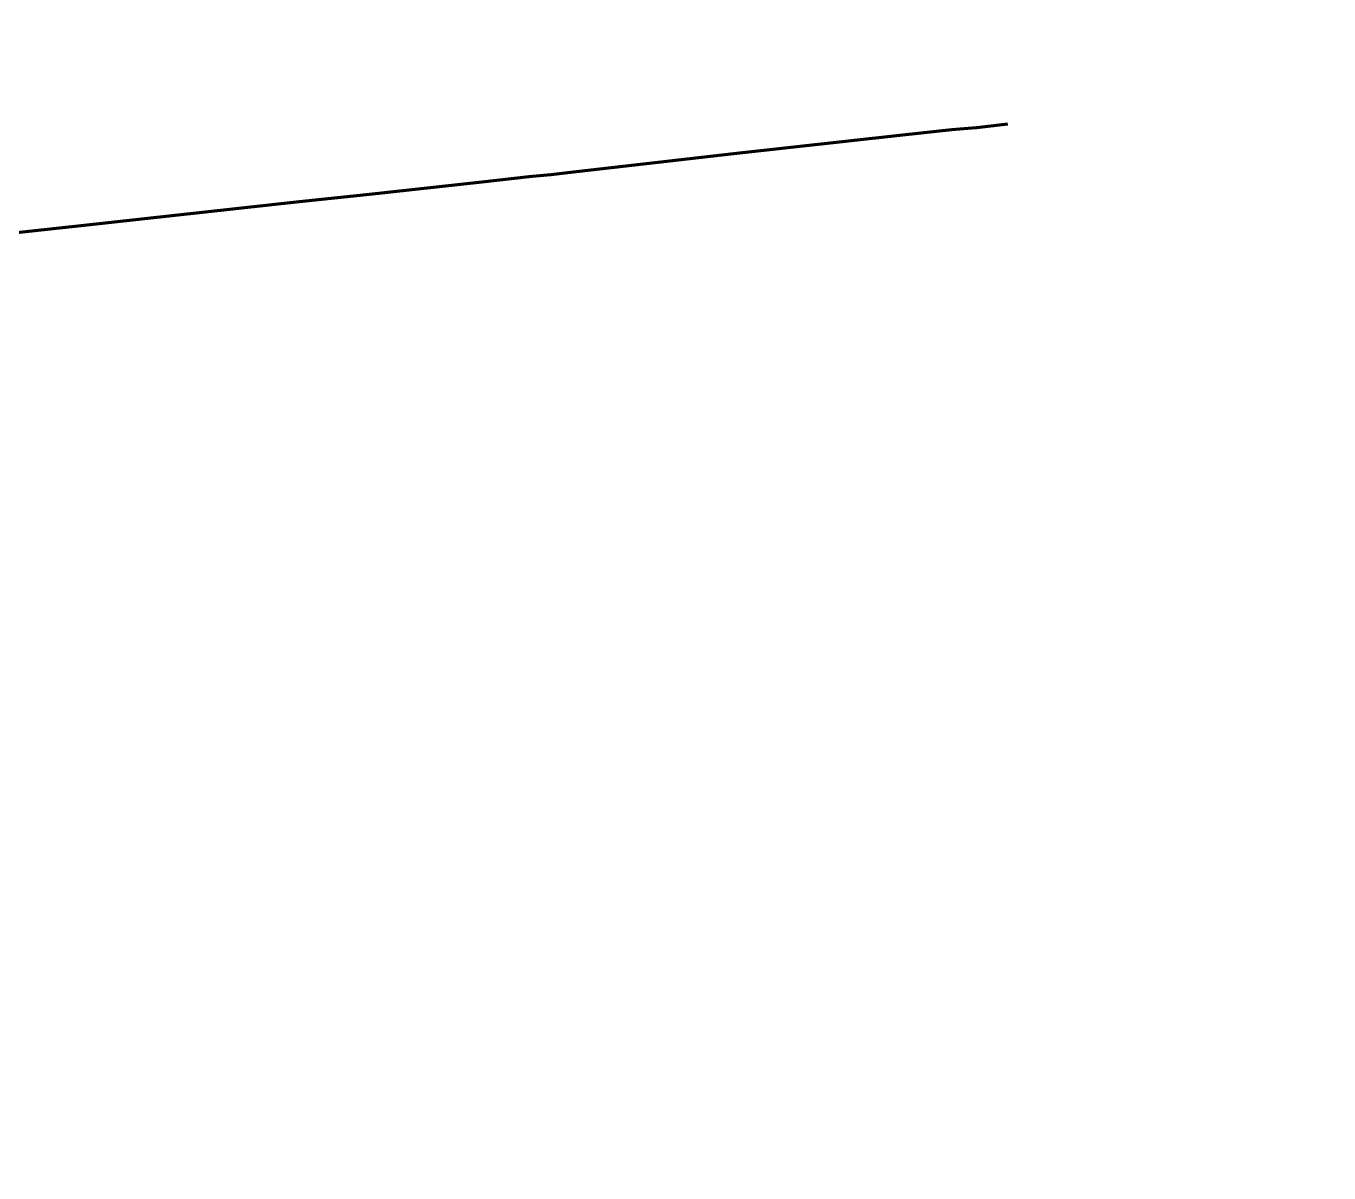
# Model space of a CAD drawing. Header units: metres. Extents: x 599858 to 604937, y 1147506 to 1148114.
# Drawn here: x 599920.78 to 599933.27, y 1147942.74 to 1147953.73 of the extents above; entities that cross this region are included whole.
import ezdxf

# ---------------------------------------------------------------- set-up
doc = ezdxf.new("R2010")
doc.units = ezdxf.units.M
doc.header["$MEASUREMENT"] = 0
doc.linetypes.add('DGN Style 5', pattern=[36.969413, 15.844034, -21.125379])
doc.layers.add('TF_T_---_Kabl-_2', color=5, linetype='DGN Style 5', lineweight=70)

msp = doc.modelspace()

# ---------------------------------------------------------------- linework, layer by layer
at = {"layer": 'TF_T_---_Kabl-_2', "flags": 128}
msp.add_lwpolyline([(600150.66, 1147977.09), (600150.09, 1147977.03), (600150.02, 1147977.02), (600149.9, 1147977.01), (600146.26, 1147976.61), (600145.98, 1147976.58), (600145.7, 1147976.55), (600144.67, 1147976.43), (600143.5, 1147976.3), (600143.14, 1147976.26), (600140.95, 1147976.02), (600139.44, 1147975.86), (600136.84, 1147975.57), (600133.54, 1147975.21), (600131.86, 1147975.02), (600129.01, 1147974.71), (600127.53, 1147974.54), (600126.98, 1147974.48), (600126.77, 1147974.46), (600126.1, 1147974.39), (600124.55, 1147974.21), (600121.95, 1147973.93), (600117.4, 1147973.43), (600117.14, 1147973.4), (600117.08, 1147973.39), (600117.06, 1147973.39), (600117.04, 1147973.39), (600116.49, 1147973.33), (600111.74, 1147972.8), (600109.23, 1147972.53), (600107.33, 1147972.32), (600107.08, 1147972.29), (600107.03, 1147972.28), (600107, 1147972.28), (600106.77, 1147972.25), (600101.99, 1147971.73), (600101.82, 1147971.71), (600101.8, 1147971.71), (600101.76, 1147971.7), (600097.73, 1147971.26), (600096.66, 1147971.14), (600096.44, 1147971.12), (600093.67, 1147970.81), (600092.19, 1147970.65), (600091.85, 1147970.61), (600090.94, 1147970.51), (600087.88, 1147970.17), (600086.88, 1147970.06), (600085.21, 1147969.88), (600082.17, 1147969.54), (600079.96, 1147969.3), (600076.91, 1147968.96), (600075.81, 1147968.84), (600071.83, 1147968.4), (600066.75, 1147967.84), (600066.69, 1147967.84), (600066.41, 1147967.81), (600063.72, 1147967.51), (600063.46, 1147967.48), (600063.24, 1147967.46), (600062.59, 1147967.38), (600061.02, 1147967.21), (600058.42, 1147966.92), (600057.06, 1147966.77), (600053.29, 1147966.36), (600052.32, 1147966.25), (600050.96, 1147966.1), (600047.05, 1147965.67), (600045.1, 1147965.46), (600041.81, 1147965.09), (600039.44, 1147964.83), (600037.49, 1147964.62), (600036.33, 1147964.49), (600032.59, 1147964.08), (600031, 1147963.9), (600026.94, 1147963.45), (600025.06, 1147963.25), (600021.63, 1147962.87), (600019.93, 1147962.68), (600017.44, 1147962.41), (600012.8, 1147961.89), (600012.12, 1147961.82), (600007.95, 1147961.36), (600006.94, 1147961.25), (600004.24, 1147960.95), (600001.75, 1147960.68), (600000.94, 1147960.59), (600000.75, 1147960.57), (599999.88, 1147960.47), (599997.43, 1147960.2), (599996.2, 1147960.06), (599996.05, 1147960.05), (599992.98, 1147959.71), (599991.83, 1147959.58), (599989.96, 1147959.38), (599987.59, 1147959.12), (599986.96, 1147959.05), (599986.47, 1147958.99), (599984.22, 1147958.74), (599983.63, 1147958.68), (599983, 1147958.61), (599982.68, 1147958.57), (599982.29, 1147958.53), (599981.59, 1147958.45), (599977.74, 1147958.03), (599977.3, 1147957.98), (599976.96, 1147957.94), (599976.64, 1147957.91), (599974.11, 1147957.63), (599972.75, 1147957.48), (599972.01, 1147957.4), (599970.12, 1147957.19), (599969.01, 1147957.07), (599967.97, 1147956.95), (599966.93, 1147956.84), (599966.38, 1147956.78), (599966.18, 1147956.76), (599965.94, 1147956.73), (599965.68, 1147956.7), (599964.24, 1147956.54), (599963.81, 1147956.49), (599962.3, 1147956.33), (599962.26, 1147956.32), (599960.48, 1147956.13), (599960.32, 1147956.11), (599959.13, 1147955.98), (599959.09, 1147955.97), (599958.02, 1147955.86), (599956.79, 1147955.72), (599956.74, 1147955.71), (599956.71, 1147955.71), (599954.36, 1147955.45), (599953.93, 1147955.4), (599953.66, 1147955.37), (599953.29, 1147955.33), (599952.13, 1147955.21), (599952.08, 1147955.2), (599950.77, 1147955.06), (599950.39, 1147955.01), (599949.98, 1147954.97), (599949.48, 1147954.91), (599949.01, 1147954.86), (599948.62, 1147954.82), (599946.87, 1147954.63), (599945.29, 1147954.45), (599945.1, 1147954.43), (599944.64, 1147954.38), (599943.64, 1147954.27), (599941.75, 1147954.06), (599941.58, 1147954.04), (599939.73, 1147953.84), (599939.26, 1147953.79), (599939.21, 1147953.78), (599939.19, 1147953.78), (599937.65, 1147953.61), (599937.09, 1147953.55), (599936.64, 1147953.5), (599935.42, 1147953.36), (599934.18, 1147953.23), (599933.9, 1147953.2), (599933.65, 1147953.17), (599932.43, 1147953.03), (599932.38, 1147953.03), (599932.36, 1147953.03), (599930.58, 1147952.83), (599930.05, 1147952.77), (599929.89, 1147952.75), (599929.65, 1147952.73), (599929.18, 1147952.68), (599927.56, 1147952.5), (599925.97, 1147952.32), (599925.81, 1147952.3), (599925.6, 1147952.28), (599925.15, 1147952.23), (599924.04, 1147952.11), (599923.4, 1147952.04), (599921.28, 1147951.81), (599920.75, 1147951.75), (599919.28, 1147951.58), (599919.1, 1147951.56), (599919.05, 1147951.56), (599918.99, 1147951.55), (599918.6, 1147951.51), (599917.33, 1147951.37), (599917.06, 1147951.34), (599916.89, 1147951.32), (599916.25, 1147951.25), (599914.99, 1147951.11), (599913.42, 1147950.94), (599913.05, 1147950.9), (599912.16, 1147950.8), (599911.56, 1147950.73), (599911.2, 1147950.69), (599910.99, 1147950.67), (599910.71, 1147950.64), (599910.25, 1147950.59), (599909.54, 1147950.51), (599909.51, 1147950.51), (599908.79, 1147950.43), (599908.2, 1147950.36), (599907.99, 1147950.34), (599907.88, 1147950.33), (599907.71, 1147950.31), (599907.3, 1147950.26), (599907.1, 1147950.24), (599905.79, 1147950.1), (599905.47, 1147950.06), (599905.23, 1147950.04), (599904.84, 1147949.99), (599904.54, 1147949.96), (599903.43, 1147949.84), (599902.96, 1147949.79), (599902.2, 1147949.7), (599902.12, 1147949.69), (599900.85, 1147949.55), (599900.54, 1147949.52), (599900.14, 1147949.47), (599899.64, 1147949.42), (599899.49, 1147949.4), (599899.32, 1147949.38), (599898.97, 1147949.35), (599898.56, 1147949.3), (599898.45, 1147949.29), (599897.95, 1147949.23), (599896.91, 1147949.12), (599896.74, 1147949.1), (599896.5, 1147949.07), (599895.51, 1147948.96), (599895.36, 1147948.95), (599894.72, 1147948.88), (599894.42, 1147948.84), (599893.83, 1147948.78), (599893.26, 1147948.72), (599892.98, 1147948.69), (599892.79, 1147948.66), (599892.23, 1147948.6), (599891.38, 1147948.51), (599890.9, 1147948.46), (599890.79, 1147948.44), (599890.65, 1147948.43), (599890.6, 1147948.42), (599889.58, 1147948.31), (599888.97, 1147948.24), (599888.95, 1147948.24), (599888.83, 1147948.23), (599888.61, 1147948.2), (599887.65, 1147948.1), (599887.37, 1147948.07), (599887.33, 1147948.06), (599887.23, 1147948.05), (599885.72, 1147947.88), (599884.55, 1147947.76), (599883.81, 1147947.67), (599882.86, 1147947.57), (599882.48, 1147947.53), (599881.97, 1147947.47), (599881.66, 1147947.44), (599881.52, 1147947.42), (599880.32, 1147947.29), (599878.48, 1147947.09), (599878.1, 1147947.04), (599876.83, 1147946.9), (599876.49, 1147946.87), (599875.73, 1147946.78), (599875.57, 1147946.77), (599874.91, 1147946.69), (599874.66, 1147946.67), (599874.49, 1147946.65), (599874.18, 1147946.61), (599874.165, 1147946.611), (599872.37, 1147946.17), (599871.88, 1147946.05), (599870.63, 1147945.74), (599870.01, 1147945.59), (599869.78, 1147945.54), (599869.37, 1147945.44), (599868.94, 1147945.33), (599868.41, 1147945.2), (599867.55, 1147944.99), (599866.88, 1147944.83), (599866.67, 1147944.77), (599866.63, 1147944.77), (599865.61, 1147944.52), (599864.81, 1147944.32), (599864.76, 1147944.31), (599864.32, 1147944.2), (599862.38, 1147943.72), (599861.96, 1147943.62), (599861.27, 1147943.45), (599860.56, 1147943.28), (599859.17, 1147942.94), (599858.82, 1147942.85), (599858.48, 1147942.77), (599858.44, 1147942.76), (599858.42, 1147942.76), (599858.4, 1147942.75), (599858.4, 1147942.75), (599858.38, 1147942.75), (599858.38, 1147942.74), (599858.37, 1147942.74)], dxfattribs=at)

doc.saveas('drawing.dxf')
